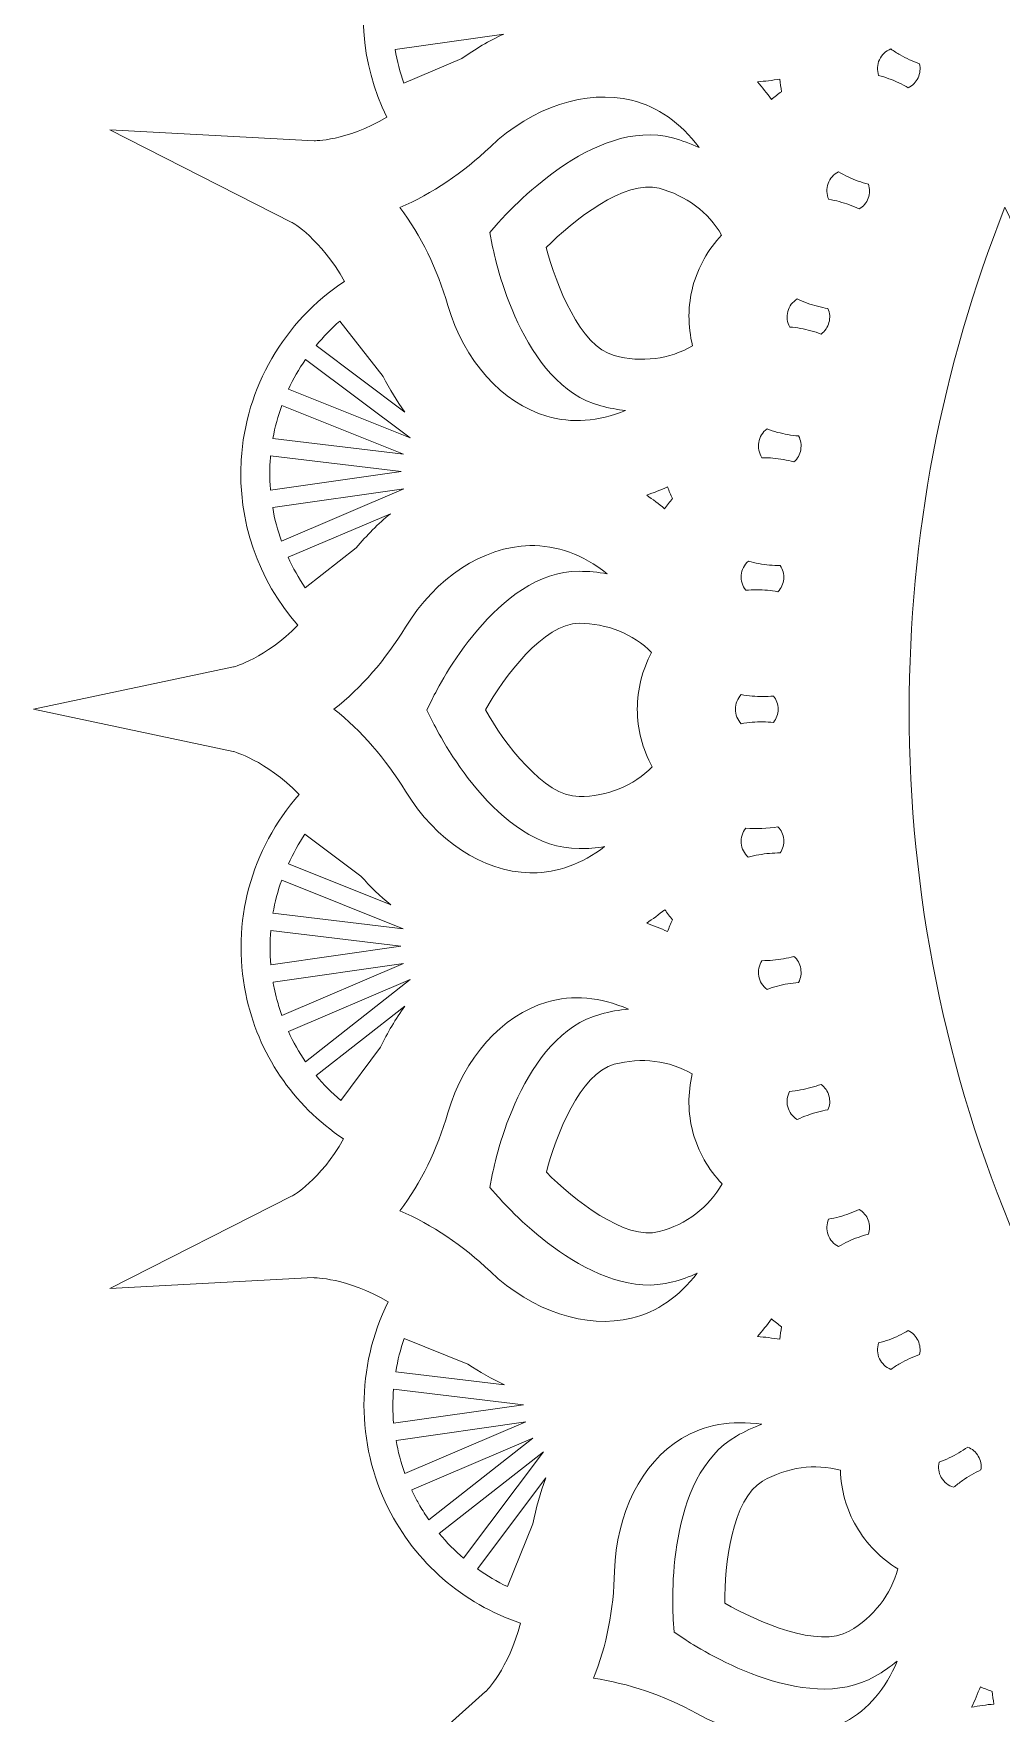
# Model space of a CAD drawing. Header units: millimetres. Extents: x 146 to 1170, y -927 to -143.
# Drawn here: x 145.9 to 226.2, y -818.7 to -679.2 of the extents above; entities that cross this region are included whole.
import ezdxf

# ---------------------------------------------------------------- set-up
doc = ezdxf.new("R2010")
doc.units = ezdxf.units.MM
doc.header["$MEASUREMENT"] = 0
doc.layers.add('Layer 5', color=7, linetype='Continuous')

msp = doc.modelspace()

# ---------------------------------------------------------------- linework, layer by layer
at = {"layer": 'Layer 5', "lineweight": 0}
for points, knots in [([(491.79, -770.75), (496.75, -767.38), (499.79, -762.04), (500.14, -756.07), (500.44, -751.05), (498.79, -746.22), (495.51, -742.43), (498.32, -739.51), (500.93, -738.82), (501.03, -738.79), (501.03, -738.79), (517.64, -735.27), (517.64, -735.27), (517.64, -735.27), (501.07, -731.76), (501.07, -731.76), (501.04, -731.76), (498.34, -731.05), (495.49, -728.1), (499.41, -723.56), (500.97, -717.61), (499.77, -711.75), (498.76, -706.84), (495.93, -702.6), (491.79, -699.79), (493.76, -696.23), (496.15, -694.87), (496.17, -694.86), (496.17, -694.86), (511.3, -687.16), (511.3, -687.16), (511.3, -687.16), (494.39, -688.06), (494.39, -688.06), (494.28, -688.07), (491.53, -688.09), (488.03, -685.95), (490.65, -680.55), (490.62, -674.39), (487.94, -669.03), (485.69, -664.56), (481.87, -661.2), (477.15, -659.55), (478.13, -655.57), (480.09, -653.7), (480.11, -653.68), (480.11, -653.68), (492.73, -642.33), (492.73, -642.33), (492.73, -642.33), (476.63, -647.58), (476.63, -647.58), (476.6, -647.59), (473.9, -648.33), (469.92, -647.17), (471.06, -641.26), (469.44, -635.32), (465.45, -630.83), (462.14, -627.1), (457.58, -624.84), (452.61, -624.47), (452.55, -620.47), (453.88, -618.15), (453.93, -618.06), (453.93, -618.06), (463.19, -603.83), (463.19, -603.83), (463.19, -603.83), (448.99, -613.07), (448.99, -613.07), (448.97, -613.09), (446.55, -614.5), (442.39, -614.42), (441.98, -608.48), (438.8, -603.02), (433.85, -599.76), (429.68, -597.01), (424.69, -596.01), (419.79, -596.93), (418.68, -593.04), (419.43, -590.46), (419.44, -590.44), (419.44, -590.44), (424.7, -574.29), (424.7, -574.29), (424.7, -574.29), (413.37, -586.89), (413.37, -586.89), (413.35, -586.91), (411.38, -588.91), (407.34, -589.9), (405.41, -584.26), (400.91, -579.79), (395.28, -577.92), (390.54, -576.34), (385.47, -576.67), (380.98, -578.83), (378.95, -575.39), (378.96, -572.7), (378.96, -572.68), (378.96, -572.68), (379.86, -555.72), (379.86, -555.72), (379.86, -555.72), (372.19, -570.82), (372.19, -570.82), (372.17, -570.85), (370.78, -573.3), (367.14, -575.29), (363.82, -570.32), (358.31, -567.16), (352.37, -566.81), (347.38, -566.51), (342.57, -568.14), (338.78, -571.39), (335.96, -568.61), (335.28, -566.02), (335.27, -566), (335.27, -566), (331.75, -549.39), (331.75, -549.39), (331.75, -549.39), (328.25, -565.96), (328.25, -565.96), (328.24, -565.99), (327.53, -568.71), (324.54, -571.57), (320.04, -567.62), (313.89, -565.98), (308.05, -567.18), (303.15, -568.19), (298.91, -571.01), (296.1, -575.14), (292.69, -573.2), (291.39, -570.94), (291.34, -570.86), (291.34, -570.86), (283.64, -555.72), (283.64, -555.72), (283.64, -555.72), (284.55, -572.64), (284.55, -572.64), (284.55, -572.67), (284.56, -575.46), (282.43, -579), (277.05, -576.33), (270.68, -576.33), (265.33, -579.01), (260.85, -581.26), (257.49, -585.09), (255.84, -589.82), (252.05, -588.82), (250.23, -586.99), (250.16, -586.92), (250.16, -586.92), (238.81, -574.29), (238.81, -574.29), (238.81, -574.29), (244.06, -590.4), (244.06, -590.4), (244.07, -590.43), (244.81, -593.11), (243.67, -597.07), (237.78, -595.87), (231.61, -597.51), (227.14, -601.49), (223.38, -604.83), (221.12, -609.42), (220.76, -614.42), (220.74, -614.42), (220.73, -614.42), (220.71, -614.42), (216.81, -614.42), (214.56, -613.1), (214.55, -613.09), (214.55, -613.09), (200.32, -603.83), (200.32, -603.83), (200.32, -603.83), (209.55, -618.03), (209.55, -618.03), (209.57, -618.05), (210.97, -620.45), (210.9, -624.54), (204.89, -624.9), (199.36, -628.09), (196.06, -633.1), (193.29, -637.3), (192.3, -642.31), (193.26, -647.27), (189.5, -648.28), (187.02, -647.62), (186.92, -647.59), (186.92, -647.59), (170.77, -642.33), (170.77, -642.33), (170.77, -642.33), (183.37, -653.65), (183.37, -653.65), (183.39, -653.67), (185.35, -655.61), (186.35, -659.56), (180.64, -661.46), (176.11, -665.97), (174.22, -671.67), (172.63, -676.46), (172.97, -681.59), (175.2, -686.12), (171.78, -688.11), (169.17, -688.07), (169.15, -688.06), (169.15, -688.06), (152.21, -687.16), (152.21, -687.16), (152.21, -687.16), (167.31, -694.84), (167.31, -694.84), (167.33, -694.85), (169.71, -696.21), (171.69, -699.74), (166.66, -703.06), (163.46, -708.58), (163.11, -714.58), (162.81, -719.63), (164.48, -724.5), (167.81, -728.3), (165.07, -731.06), (162.58, -731.73), (162.48, -731.76), (162.48, -731.76), (145.87, -735.27), (145.87, -735.27), (145.87, -735.27), (162.44, -738.78), (162.44, -738.78), (162.47, -738.79), (165.11, -739.48), (167.92, -742.35), (163.93, -746.86), (162.27, -753.02), (163.48, -758.9), (164.5, -763.87), (167.39, -768.15), (171.61, -770.96), (169.65, -774.42), (167.36, -775.68), (167.34, -775.69), (167.34, -775.69), (152.21, -783.38), (152.21, -783.38), (152.21, -783.38), (169.12, -782.48), (169.12, -782.48), (169.14, -782.49), (171.86, -782.46), (175.31, -784.5), (172.63, -789.88), (172.63, -796.26), (175.31, -801.61), (177.59, -806.16), (181.49, -809.55), (186.3, -811.17), (185.3, -814.99), (183.42, -816.85), (183.4, -816.86), (183.4, -816.86), (170.78, -828.21), (170.78, -828.21), (170.78, -828.21), (186.88, -822.97), (186.88, -822.97), (186.91, -822.96), (189.5, -822.24), (193.36, -823.31), (192.17, -829.19), (193.82, -835.34), (197.79, -839.81), (201.18, -843.62), (205.84, -845.89), (210.92, -846.2), (210.98, -850.2), (209.63, -852.39), (209.57, -852.48), (209.57, -852.48), (200.32, -866.71), (200.32, -866.71), (200.32, -866.71), (214.52, -857.47), (214.52, -857.47), (214.54, -857.46), (216.82, -856.12), (220.73, -856.12), (220.77, -856.12), (220.81, -856.13), (220.85, -856.13), (221.23, -862.1), (224.42, -867.6), (229.4, -870.89), (233.65, -873.69), (238.73, -874.67), (243.72, -873.66), (244.79, -877.5), (244.08, -880.09), (244.07, -880.11), (244.07, -880.11), (238.81, -896.25), (238.81, -896.25), (238.81, -896.25), (250.14, -883.65), (250.14, -883.65), (250.16, -883.63), (252.04, -881.72), (255.9, -880.71), (257.82, -886.37), (262.32, -890.85), (267.97, -892.73), (272.8, -894.33), (277.97, -893.97), (282.52, -891.7), (284.56, -895.14), (284.55, -897.85), (284.55, -897.87), (284.55, -897.87), (283.65, -914.82), (283.65, -914.82), (283.65, -914.82), (291.32, -899.72), (291.32, -899.72), (291.33, -899.7), (292.67, -897.36), (296.13, -895.39), (299.45, -900.33), (304.95, -903.49), (310.88, -903.84), (315.95, -904.14), (320.85, -902.45), (324.66, -899.09), (327.54, -901.9), (328.23, -904.53), (328.24, -904.54), (328.24, -904.54), (331.76, -921.15), (331.76, -921.15), (331.76, -921.15), (335.26, -904.58), (335.26, -904.58), (335.27, -904.56), (335.95, -901.95), (338.8, -899.14), (343.28, -903.04), (349.4, -904.66), (355.2, -903.47), (360.18, -902.44), (364.47, -899.55), (367.28, -895.32), (370.85, -897.29), (372.16, -899.67), (372.17, -899.69), (372.17, -899.69), (379.87, -914.82), (379.87, -914.82), (379.87, -914.82), (378.96, -897.91), (378.96, -897.91), (378.96, -897.88), (378.95, -895.17), (380.98, -891.72), (386.39, -894.35), (392.55, -894.32), (397.91, -891.64), (402.45, -889.36), (405.83, -885.47), (407.46, -880.67), (411.38, -881.65), (413.27, -883.55), (413.35, -883.62), (413.35, -883.62), (424.7, -896.25), (424.7, -896.25), (424.7, -896.25), (419.45, -880.15), (419.45, -880.15), (419.44, -880.12), (418.72, -877.49), (419.8, -873.62), (425.7, -874.75), (431.63, -873.13), (436.11, -869.15), (439.9, -865.79), (442.16, -861.17), (442.49, -856.12), (446.54, -856.06), (448.87, -857.4), (448.96, -857.45), (448.96, -857.45), (463.19, -866.71), (463.19, -866.71), (463.19, -866.71), (453.96, -852.51), (453.96, -852.51), (453.94, -852.49), (452.56, -850.13), (452.61, -846.09), (458.59, -845.65), (463.9, -842.54), (467.19, -837.55), (469.97, -833.33), (470.96, -828.28), (469.98, -823.33), (473.95, -822.16), (476.49, -822.92), (476.59, -822.95), (476.59, -822.95), (492.74, -828.21), (492.74, -828.21), (492.74, -828.21), (480.14, -816.89), (480.14, -816.89), (480.12, -816.87), (478.16, -814.92), (477.16, -811), (482.82, -809.02), (487.14, -804.65), (489.03, -798.98), (490.61, -794.21), (490.28, -789.11), (488.07, -784.57), (491.61, -782.42), (494.33, -782.47), (494.35, -782.48), (494.35, -782.48), (511.3, -783.38), (511.3, -783.38), (511.3, -783.38), (496.21, -775.7), (496.21, -775.7), (496.18, -775.69), (493.77, -774.31), (491.79, -770.75)], [0, 0, 0, 0, 1, 1, 1, 2, 2, 2, 3, 3, 3, 4, 4, 4, 5, 5, 5, 6, 6, 6, 7, 7, 7, 8, 8, 8, 9, 9, 9, 10, 10, 10, 11, 11, 11, 12, 12, 12, 13, 13, 13, 14, 14, 14, 15, 15, 15, 16, 16, 16, 17, 17, 17, 18, 18, 18, 19, 19, 19, 20, 20, 20, 21, 21, 21, 22, 22, 22, 23, 23, 23, 24, 24, 24, 25, 25, 25, 26, 26, 26, 27, 27, 27, 28, 28, 28, 29, 29, 29, 30, 30, 30, 31, 31, 31, 32, 32, 32, 33, 33, 33, 34, 34, 34, 35, 35, 35, 36, 36, 36, 37, 37, 37, 38, 38, 38, 39, 39, 39, 40, 40, 40, 41, 41, 41, 42, 42, 42, 43, 43, 43, 44, 44, 44, 45, 45, 45, 46, 46, 46, 47, 47, 47, 48, 48, 48, 49, 49, 49, 50, 50, 50, 51, 51, 51, 52, 52, 52, 53, 53, 53, 54, 54, 54, 55, 55, 55, 56, 56, 56, 57, 57, 57, 58, 58, 58, 59, 59, 59, 60, 60, 60, 61, 61, 61, 62, 62, 62, 63, 63, 63, 64, 64, 64, 65, 65, 65, 66, 66, 66, 67, 67, 67, 68, 68, 68, 69, 69, 69, 70, 70, 70, 71, 71, 71, 72, 72, 72, 73, 73, 73, 74, 74, 74, 75, 75, 75, 76, 76, 76, 77, 77, 77, 78, 78, 78, 79, 79, 79, 80, 80, 80, 81, 81, 81, 82, 82, 82, 83, 83, 83, 84, 84, 84, 85, 85, 85, 86, 86, 86, 87, 87, 87, 88, 88, 88, 89, 89, 89, 90, 90, 90, 91, 91, 91, 92, 92, 92, 93, 93, 93, 94, 94, 94, 95, 95, 95, 96, 96, 96, 97, 97, 97, 98, 98, 98, 99, 99, 99, 100, 100, 100, 101, 101, 101, 102, 102, 102, 103, 103, 103, 104, 104, 104, 105, 105, 105, 106, 106, 106, 107, 107, 107, 108, 108, 108, 109, 109, 109, 110, 110, 110, 111, 111, 111, 112, 112, 112, 113, 113, 113, 114, 114, 114, 115, 115, 115, 116, 116, 116, 117, 117, 117, 118, 118, 118, 119, 119, 119, 120, 120, 120, 121, 121, 121, 122, 122, 122, 123, 123, 123, 124, 124, 124, 125, 125, 125, 126, 126, 126, 127, 127, 127, 128, 128, 128, 129, 129, 129, 130, 130, 130, 131, 131, 131, 132, 132, 132, 133, 133, 133, 134, 134, 134, 135, 135, 135, 136, 136, 136, 137, 137, 137, 138, 138, 138, 139, 139, 139, 140, 140, 140, 141, 141, 141, 142, 142, 142, 143, 143, 143, 144, 144, 144, 145, 145, 145, 146, 146, 146, 146]), ([(184.91, -679.2), (183.69, -679.77), (182.52, -680.45), (181.41, -681.24), (181.41, -681.24), (176.62, -683.29), (176.62, -683.29), (176.29, -682.38), (176.05, -681.44), (175.88, -680.49), (175.88, -680.49), (184.91, -679.2), (184.91, -679.2)], [0, 0, 0, 0, 1, 1, 1, 2, 2, 2, 3, 3, 3, 4, 4, 4, 4]), ([(219.3, -682.83), (219.13, -683.2), (218.85, -683.49), (218.49, -683.67), (217.98, -683.37), (217.44, -683.11), (216.88, -682.91), (216.61, -682.81), (216.32, -682.72), (216.02, -682.64), (215.88, -682.21), (215.9, -681.74), (216.09, -681.34), (216.28, -680.92), (216.62, -680.61), (217.04, -680.44), (217.29, -680.62), (217.55, -680.78), (217.81, -680.93), (218.32, -681.23), (218.86, -681.48), (219.42, -681.68), (219.51, -682.07), (219.47, -682.47), (219.3, -682.83)], [0, 0, 0, 0, 1, 1, 1, 2, 2, 2, 3, 3, 3, 4, 4, 4, 5, 5, 5, 6, 6, 6, 7, 7, 7, 8, 8, 8, 8]), ([(207.12, -684.63), (206.75, -684.12), (206.37, -683.63), (205.97, -683.17), (206.58, -683.12), (207.2, -683.05), (207.82, -682.95), (207.85, -683.3), (207.9, -683.65), (207.97, -683.99), (207.67, -684.19), (207.39, -684.4), (207.12, -684.63)], [0, 0, 0, 0, 1, 1, 1, 2, 2, 2, 3, 3, 3, 4, 4, 4, 4]), ([(183.79, -688.56), (187.26, -685.26), (191.75, -683.78), (195.52, -684.7), (197.7, -685.24), (199.58, -686.56), (201.12, -688.63), (200.42, -688.31), (199.68, -688.04), (198.92, -687.83), (192.36, -686.07), (185.23, -693.99), (184.44, -694.89), (184.44, -694.89), (183.75, -695.69), (183.75, -695.69), (183.75, -695.69), (183.95, -696.73), (183.95, -696.73), (184.18, -697.91), (186.4, -708.33), (192.96, -710.08), (193.64, -710.26), (194.33, -710.39), (195.02, -710.47), (192.74, -711.39), (190.55, -711.55), (188.48, -710.94), (184.76, -709.86), (181.61, -706.33), (180.26, -701.74), (179.37, -698.68), (178.03, -695.95), (176.28, -693.61), (178.96, -692.46), (181.49, -690.76), (183.79, -688.56)], [0, 0, 0, 0, 1, 1, 1, 2, 2, 2, 3, 3, 3, 4, 4, 4, 5, 5, 5, 6, 6, 6, 7, 7, 7, 8, 8, 8, 9, 9, 9, 10, 10, 10, 11, 11, 11, 12, 12, 12, 12]), ([(200.58, -705.09), (198.69, -706.21), (196.33, -706.51), (194.08, -705.91), (191.25, -705.15), (189.22, -699.98), (188.43, -696.94), (190.63, -694.71), (194.97, -691.25), (197.8, -692.01), (200.02, -692.6), (201.9, -694.02), (202.99, -695.9), (201.86, -697.1), (201.04, -698.56), (200.61, -700.13), (200.18, -701.75), (200.17, -703.46), (200.58, -705.09)], [0, 0, 0, 0, 1, 1, 1, 2, 2, 2, 3, 3, 3, 4, 4, 4, 5, 5, 5, 6, 6, 6, 6]), ([(215.16, -692.83), (215.02, -693.21), (214.76, -693.53), (214.42, -693.73), (213.89, -693.48), (213.33, -693.27), (212.76, -693.12), (212.47, -693.04), (212.17, -692.98), (211.88, -692.93), (211.69, -692.51), (211.68, -692.04), (211.83, -691.62), (211.83, -691.62), (211.83, -691.62), (211.83, -691.62), (211.98, -691.19), (212.29, -690.85), (212.7, -690.65), (212.96, -690.8), (213.23, -690.95), (213.5, -691.07), (214.04, -691.32), (214.6, -691.53), (215.18, -691.68), (215.3, -692.05), (215.3, -692.46), (215.16, -692.83)], [0, 0, 0, 0, 1, 1, 1, 2, 2, 2, 3, 3, 3, 4, 4, 4, 5, 5, 5, 6, 6, 6, 7, 7, 7, 8, 8, 8, 9, 9, 9, 9]), ([(231.79, -713.1), (232.07, -716.09), (232.29, -718.64), (232.48, -720.89), (233.37, -731.5), (233.71, -735.46), (236.78, -741.95), (240.77, -750.39), (247.22, -753.96), (251.92, -755.47), (252.83, -755.76), (253.76, -756.01), (254.7, -756.2), (251, -756.93), (246.11, -758.7), (241.6, -762.9), (235.74, -768.37), (232.2, -776.51), (231.07, -787.11), (229.74, -784.53), (228.53, -781.94), (227.45, -779.39), (221.55, -765.44), (218.56, -750.62), (218.56, -735.34), (218.56, -720.92), (221.23, -706.88), (226.51, -693.59), (227.97, -696.52), (230.89, -703.4), (231.79, -713.1)], [0, 0, 0, 0, 1, 1, 1, 2, 2, 2, 3, 3, 3, 4, 4, 4, 5, 5, 5, 6, 6, 6, 7, 7, 7, 8, 8, 8, 9, 9, 9, 10, 10, 10, 10]), ([(211.9, -703.16), (211.8, -703.55), (211.57, -703.88), (211.25, -704.12), (210.69, -703.91), (210.12, -703.75), (209.54, -703.65), (209.24, -703.6), (208.94, -703.56), (208.64, -703.54), (208.42, -703.14), (208.37, -702.67), (208.48, -702.24), (208.6, -701.81), (208.88, -701.44), (209.27, -701.2), (209.54, -701.33), (209.82, -701.45), (210.1, -701.55), (210.66, -701.75), (211.23, -701.9), (211.82, -702), (211.98, -702.37), (212.01, -702.77), (211.9, -703.16)], [0, 0, 0, 0, 1, 1, 1, 2, 2, 2, 3, 3, 3, 4, 4, 4, 5, 5, 5, 6, 6, 6, 7, 7, 7, 8, 8, 8, 8]), ([(171.29, -703.05), (171.29, -703.05), (174.9, -707.65), (174.9, -707.65), (175.42, -708.69), (176.02, -709.67), (176.68, -710.6), (176.68, -710.6), (169.32, -705.08), (169.32, -705.08), (169.93, -704.34), (170.59, -703.66), (171.29, -703.05)], [0, 0, 0, 0, 1, 1, 1, 2, 2, 2, 3, 3, 3, 4, 4, 4, 4]), ([(167.02, -708.7), (167.42, -707.85), (167.89, -707.03), (168.44, -706.24), (168.44, -706.24), (177.12, -712.75), (177.12, -712.75), (177.12, -712.75), (167.02, -708.7), (167.02, -708.7)], [0, 0, 0, 0, 1, 1, 1, 2, 2, 2, 3, 3, 3, 3]), ([(165.74, -712.79), (165.91, -711.84), (166.16, -710.92), (166.47, -710.04), (166.47, -710.04), (176.58, -714.1), (176.58, -714.1), (176.58, -714.1), (165.74, -712.79), (165.74, -712.79)], [0, 0, 0, 0, 1, 1, 1, 2, 2, 2, 3, 3, 3, 3]), ([(209.56, -713.72), (209.49, -714.12), (209.29, -714.48), (208.99, -714.74), (208.42, -714.58), (207.83, -714.48), (207.24, -714.42), (206.98, -714.4), (206.7, -714.39), (206.43, -714.39), (206.4, -714.39), (206.37, -714.39), (206.34, -714.39), (206.09, -714.01), (205.99, -713.55), (206.07, -713.11), (206.15, -712.66), (206.39, -712.27), (206.76, -712), (207.04, -712.11), (207.34, -712.2), (207.63, -712.28), (208.2, -712.43), (208.79, -712.53), (209.38, -712.58), (209.56, -712.93), (209.63, -713.33), (209.56, -713.72)], [0, 0, 0, 0, 1, 1, 1, 2, 2, 2, 3, 3, 3, 4, 4, 4, 5, 5, 5, 6, 6, 6, 7, 7, 7, 8, 8, 8, 9, 9, 9, 9]), ([(165.48, -715.73), (165.48, -715.39), (165.49, -715.05), (165.51, -714.72), (165.52, -714.55), (165.54, -714.39), (165.55, -714.23), (165.55, -714.23), (176.4, -715.54), (176.4, -715.54), (176.4, -715.54), (165.54, -717.09), (165.54, -717.09), (165.5, -716.63), (165.48, -716.17), (165.48, -715.73)], [0, 0, 0, 0, 1, 1, 1, 2, 2, 2, 3, 3, 3, 4, 4, 4, 5, 5, 5, 5]), ([(176.61, -716.98), (176.61, -716.98), (166.45, -721.32), (166.45, -721.32), (166.13, -720.42), (165.88, -719.49), (165.72, -718.53), (165.72, -718.53), (176.61, -716.98), (176.61, -716.98)], [0, 0, 0, 0, 1, 1, 1, 2, 2, 2, 3, 3, 3, 3]), ([(196.77, -717.5), (197.35, -717.3), (197.93, -717.07), (198.5, -716.81), (198.62, -717.14), (198.76, -717.47), (198.92, -717.78), (198.68, -718.05), (198.47, -718.33), (198.26, -718.62), (197.78, -718.22), (197.28, -717.84), (196.77, -717.5)], [0, 0, 0, 0, 1, 1, 1, 2, 2, 2, 3, 3, 3, 4, 4, 4, 4]), ([(175.49, -719.04), (174.47, -719.88), (173.53, -720.83), (172.66, -721.87), (172.66, -721.87), (168.43, -725.18), (168.43, -725.18), (167.88, -724.38), (167.4, -723.54), (167, -722.66), (167, -722.66), (175.49, -719.04), (175.49, -719.04)], [0, 0, 0, 0, 1, 1, 1, 2, 2, 2, 3, 3, 3, 4, 4, 4, 4]), ([(170.8, -735.27), (173.09, -733.47), (175.09, -731.17), (176.75, -728.45), (179.24, -724.36), (183.19, -721.77), (187.07, -721.69), (189.31, -721.64), (191.47, -722.42), (193.49, -724.02), (192.73, -723.89), (191.94, -723.82), (191.15, -723.82), (184.35, -723.82), (179.52, -733.3), (178.99, -734.39), (178.99, -734.39), (178.53, -735.34), (178.53, -735.34), (178.53, -735.34), (178.99, -736.28), (178.99, -736.28), (179.52, -737.37), (184.35, -746.85), (191.15, -746.85), (191.87, -746.85), (192.58, -746.8), (193.28, -746.68), (191.37, -748.13), (189.36, -748.86), (187.29, -748.86), (187.26, -748.86), (187.23, -748.85), (187.2, -748.85), (187.18, -748.85), (187.16, -748.85), (187.14, -748.86), (187.14, -748.86), (187.07, -748.86), (187.07, -748.86), (183.19, -748.77), (179.24, -746.18), (176.75, -742.09), (175.09, -739.37), (173.09, -737.08), (170.8, -735.27)], [0, 0, 0, 0, 1, 1, 1, 2, 2, 2, 3, 3, 3, 4, 4, 4, 5, 5, 5, 6, 6, 6, 7, 7, 7, 8, 8, 8, 9, 9, 9, 10, 10, 10, 11, 11, 11, 12, 12, 12, 13, 13, 13, 14, 14, 14, 15, 15, 15, 15]), ([(206.09, -723.18), (206.68, -723.29), (207.27, -723.35), (207.86, -723.34), (208.08, -723.66), (208.18, -724.06), (208.15, -724.46), (208.11, -724.86), (207.94, -725.23), (207.67, -725.52), (207.08, -725.41), (206.49, -725.36), (205.9, -725.36), (205.61, -725.36), (205.3, -725.37), (204.99, -725.4), (204.71, -725.04), (204.58, -724.6), (204.62, -724.15), (204.66, -723.7), (204.87, -723.29), (205.21, -722.98), (205.5, -723.06), (205.8, -723.13), (206.09, -723.18)], [0, 0, 0, 0, 1, 1, 1, 2, 2, 2, 3, 3, 3, 4, 4, 4, 5, 5, 5, 6, 6, 6, 7, 7, 7, 8, 8, 8, 8]), ([(195.99, -735.27), (195.99, -736.94), (196.42, -738.59), (197.23, -740.05), (195.69, -741.63), (193.49, -742.53), (191.15, -742.53), (188.23, -742.53), (184.93, -738.07), (183.38, -735.33), (184.92, -732.6), (188.22, -728.14), (191.15, -728.14), (193.46, -728.14), (195.65, -729.02), (197.18, -730.57), (196.4, -732.02), (195.99, -733.64), (195.99, -735.27)], [0, 0, 0, 0, 1, 1, 1, 2, 2, 2, 3, 3, 3, 4, 4, 4, 5, 5, 5, 6, 6, 6, 6]), ([(205.52, -734.18), (206.1, -734.23), (206.7, -734.23), (207.29, -734.18), (207.54, -734.48), (207.68, -734.87), (207.68, -735.27), (207.68, -735.68), (207.54, -736.06), (207.29, -736.37), (206.7, -736.31), (206.1, -736.31), (205.52, -736.36), (205.22, -736.39), (204.92, -736.43), (204.62, -736.48), (204.31, -736.15), (204.13, -735.72), (204.13, -735.27), (204.13, -734.83), (204.31, -734.39), (204.62, -734.06), (204.92, -734.12), (205.22, -734.16), (205.52, -734.18)], [0, 0, 0, 0, 1, 1, 1, 2, 2, 2, 3, 3, 3, 4, 4, 4, 5, 5, 5, 6, 6, 6, 7, 7, 7, 8, 8, 8, 8]), ([(175.52, -751.53), (175.52, -751.53), (167.02, -748.12), (167.02, -748.12), (167.42, -747.25), (167.88, -746.42), (168.4, -745.65), (168.4, -745.65), (173.04, -749.13), (173.04, -749.13), (173.81, -750), (174.64, -750.8), (175.52, -751.53)], [0, 0, 0, 0, 1, 1, 1, 2, 2, 2, 3, 3, 3, 4, 4, 4, 4]), ([(204.99, -745.14), (205.89, -745.23), (206.79, -745.19), (207.67, -745.03), (207.95, -745.31), (208.11, -745.68), (208.15, -746.09), (208.18, -746.49), (208.08, -746.88), (207.86, -747.21), (207.26, -747.21), (206.67, -747.26), (206.09, -747.36), (205.8, -747.41), (205.5, -747.48), (205.2, -747.56), (204.86, -747.26), (204.66, -746.85), (204.62, -746.39), (204.58, -745.94), (204.71, -745.5), (204.99, -745.14)], [0, 0, 0, 0, 1, 1, 1, 2, 2, 2, 3, 3, 3, 4, 4, 4, 5, 5, 5, 6, 6, 6, 7, 7, 7, 7]), ([(176.54, -753.51), (176.54, -753.51), (165.74, -752.21), (165.74, -752.21), (165.9, -751.29), (166.15, -750.37), (166.47, -749.46), (166.47, -749.46), (176.54, -753.51), (176.54, -753.51)], [0, 0, 0, 0, 1, 1, 1, 2, 2, 2, 3, 3, 3, 3]), ([(198.27, -751.92), (198.47, -752.21), (198.69, -752.49), (198.92, -752.76), (198.76, -753.07), (198.62, -753.4), (198.5, -753.74), (197.93, -753.48), (197.35, -753.24), (196.77, -753.04), (197.28, -752.7), (197.78, -752.32), (198.27, -751.92)], [0, 0, 0, 0, 1, 1, 1, 2, 2, 2, 3, 3, 3, 4, 4, 4, 4]), ([(176.37, -754.95), (176.37, -754.95), (165.57, -756.49), (165.57, -756.49), (165.48, -755.53), (165.48, -754.58), (165.56, -753.65), (165.56, -753.65), (176.37, -754.95), (176.37, -754.95)], [0, 0, 0, 0, 1, 1, 1, 2, 2, 2, 3, 3, 3, 3]), ([(206.34, -756.16), (206.64, -756.15), (206.94, -756.15), (207.25, -756.12), (207.83, -756.07), (208.42, -755.96), (208.99, -755.8), (209.29, -756.06), (209.49, -756.42), (209.56, -756.82), (209.63, -757.21), (209.56, -757.62), (209.38, -757.97), (208.78, -758.01), (208.19, -758.11), (207.62, -758.27), (207.34, -758.34), (207.05, -758.43), (206.76, -758.54), (206.4, -758.27), (206.15, -757.87), (206.07, -757.43), (205.99, -757), (206.09, -756.54), (206.34, -756.16)], [0, 0, 0, 0, 1, 1, 1, 2, 2, 2, 3, 3, 3, 4, 4, 4, 5, 5, 5, 6, 6, 6, 7, 7, 7, 8, 8, 8, 8]), ([(176.57, -756.39), (176.57, -756.39), (166.48, -760.7), (166.48, -760.7), (166.32, -760.26), (166.19, -759.82), (166.07, -759.39), (165.99, -759.07), (165.91, -758.74), (165.84, -758.41), (165.81, -758.25), (165.78, -758.09), (165.75, -757.93), (165.75, -757.93), (176.57, -756.39), (176.57, -756.39)], [0, 0, 0, 0, 1, 1, 1, 2, 2, 2, 3, 3, 3, 4, 4, 4, 5, 5, 5, 5]), ([(177.14, -757.72), (177.14, -757.72), (168.45, -764.55), (168.45, -764.55), (167.91, -763.76), (167.43, -762.92), (167.03, -762.04), (167.03, -762.04), (177.14, -757.72), (177.14, -757.72)], [0, 0, 0, 0, 1, 1, 1, 2, 2, 2, 3, 3, 3, 3]), ([(169.33, -765.7), (169.33, -765.7), (176.69, -759.93), (176.69, -759.93), (175.92, -761), (175.25, -762.14), (174.68, -763.35), (174.68, -763.35), (171.37, -767.76), (171.37, -767.76), (170.63, -767.14), (169.94, -766.44), (169.33, -765.7)], [0, 0, 0, 0, 1, 1, 1, 2, 2, 2, 3, 3, 3, 4, 4, 4, 4]), ([(180.26, -768.8), (181.61, -764.21), (184.76, -760.68), (188.48, -759.6), (190.63, -758.97), (192.9, -759.17), (195.26, -760.18), (194.49, -760.25), (193.72, -760.38), (192.96, -760.59), (186.4, -762.35), (184.18, -772.76), (183.95, -773.94), (183.95, -773.94), (183.75, -774.98), (183.75, -774.98), (183.75, -774.98), (184.45, -775.78), (184.45, -775.78), (185.24, -776.68), (192.36, -784.59), (198.93, -782.84), (199.63, -782.65), (200.32, -782.4), (200.97, -782.11), (199.46, -784.07), (197.62, -785.32), (195.52, -785.84), (191.75, -786.76), (187.26, -785.28), (183.79, -781.98), (181.49, -779.78), (178.96, -778.08), (176.28, -776.93), (178.03, -774.59), (179.37, -771.86), (180.26, -768.8)], [0, 0, 0, 0, 1, 1, 1, 2, 2, 2, 3, 3, 3, 4, 4, 4, 5, 5, 5, 6, 6, 6, 7, 7, 7, 8, 8, 8, 9, 9, 9, 10, 10, 10, 11, 11, 11, 12, 12, 12, 12]), ([(200.61, -770.41), (201.04, -772.01), (201.88, -773.49), (203.03, -774.69), (201.96, -776.62), (200.06, -778.06), (197.81, -778.66), (194.98, -779.42), (190.64, -775.96), (188.44, -773.72), (189.22, -770.69), (191.25, -765.52), (194.08, -764.76), (196.32, -764.16), (198.66, -764.45), (200.55, -765.56), (200.17, -767.15), (200.19, -768.82), (200.61, -770.41)], [0, 0, 0, 0, 1, 1, 1, 2, 2, 2, 3, 3, 3, 4, 4, 4, 5, 5, 5, 6, 6, 6, 6]), ([(208.63, -767.01), (208.93, -766.98), (209.24, -766.94), (209.54, -766.89), (210.12, -766.79), (210.69, -766.63), (211.25, -766.43), (211.57, -766.66), (211.8, -767), (211.9, -767.39), (212.01, -767.78), (211.98, -768.18), (211.82, -768.54), (211.23, -768.64), (210.65, -768.8), (210.1, -769), (209.82, -769.1), (209.54, -769.22), (209.27, -769.35), (208.88, -769.11), (208.6, -768.73), (208.48, -768.3), (208.36, -767.86), (208.42, -767.41), (208.63, -767.01)], [0, 0, 0, 0, 1, 1, 1, 2, 2, 2, 3, 3, 3, 4, 4, 4, 5, 5, 5, 6, 6, 6, 7, 7, 7, 8, 8, 8, 8]), ([(212.7, -779.89), (212.3, -779.69), (211.98, -779.34), (211.83, -778.92), (211.68, -778.5), (211.69, -778.03), (211.87, -777.62), (212.17, -777.57), (212.47, -777.5), (212.76, -777.42), (213.33, -777.27), (213.89, -777.06), (214.42, -776.81), (214.76, -777.02), (215.02, -777.33), (215.16, -777.71), (215.3, -778.09), (215.3, -778.5), (215.17, -778.87), (214.6, -779.02), (214.04, -779.22), (213.5, -779.47), (213.23, -779.6), (212.97, -779.74), (212.7, -779.89)], [0, 0, 0, 0, 1, 1, 1, 2, 2, 2, 3, 3, 3, 4, 4, 4, 5, 5, 5, 6, 6, 6, 7, 7, 7, 8, 8, 8, 8]), ([(207.97, -786.55), (207.9, -786.89), (207.85, -787.24), (207.82, -787.6), (207.2, -787.49), (206.58, -787.42), (205.97, -787.37), (206.37, -786.91), (206.76, -786.42), (207.12, -785.91), (207.39, -786.13), (207.68, -786.35), (207.97, -786.55)], [0, 0, 0, 0, 1, 1, 1, 2, 2, 2, 3, 3, 3, 4, 4, 4, 4]), ([(181.93, -789.66), (182.9, -790.31), (183.91, -790.89), (184.96, -791.37), (184.96, -791.37), (175.94, -790.29), (175.94, -790.29), (176.1, -789.34), (176.33, -788.42), (176.64, -787.54), (176.64, -787.54), (181.93, -789.66), (181.93, -789.66)], [0, 0, 0, 0, 1, 1, 1, 2, 2, 2, 3, 3, 3, 4, 4, 4, 4]), ([(217.05, -790.1), (216.62, -789.93), (216.28, -789.61), (216.09, -789.21), (215.9, -788.8), (215.88, -788.34), (216.02, -787.9), (216.32, -787.83), (216.61, -787.74), (216.89, -787.63), (217.44, -787.43), (217.98, -787.18), (218.49, -786.88), (218.84, -787.05), (219.13, -787.34), (219.3, -787.71), (219.47, -788.08), (219.51, -788.48), (219.42, -788.87), (218.86, -789.06), (218.32, -789.31), (217.81, -789.61), (217.55, -789.76), (217.29, -789.92), (217.05, -790.1)], [0, 0, 0, 0, 1, 1, 1, 2, 2, 2, 3, 3, 3, 4, 4, 4, 5, 5, 5, 6, 6, 6, 7, 7, 7, 8, 8, 8, 8]), ([(186.53, -793.03), (186.53, -793.03), (175.76, -794.56), (175.76, -794.56), (175.68, -793.64), (175.68, -792.68), (175.76, -791.73), (175.76, -791.73), (186.53, -793.03), (186.53, -793.03)], [0, 0, 0, 0, 1, 1, 1, 2, 2, 2, 3, 3, 3, 3]), ([(186.74, -794.46), (186.74, -794.46), (176.7, -798.75), (176.7, -798.75), (176.37, -797.85), (176.12, -796.92), (175.96, -796), (175.96, -796), (186.74, -794.46), (186.74, -794.46)], [0, 0, 0, 0, 1, 1, 1, 2, 2, 2, 3, 3, 3, 3]), ([(213.25, -819.38), (213.25, -819.38), (213.25, -819.38), (213.25, -819.38), (209.85, -821.24), (205.12, -820.98), (200.92, -818.68), (198.13, -817.15), (195.25, -816.17), (192.36, -815.75), (193.44, -813.04), (194.03, -810.06), (194.1, -806.87), (194.22, -802.08), (196.35, -797.86), (199.66, -795.85), (201.56, -794.7), (203.8, -794.3), (206.33, -794.65), (205.61, -794.92), (204.9, -795.25), (204.23, -795.63), (198.35, -799.03), (198.9, -809.67), (198.98, -810.87), (198.98, -810.87), (199.06, -811.92), (199.06, -811.92), (199.06, -811.92), (199.93, -812.51), (199.93, -812.51), (200.93, -813.18), (209.87, -818.98), (215.75, -815.58), (216.39, -815.21), (217, -814.79), (217.57, -814.32), (216.61, -816.63), (215.16, -818.33), (213.25, -819.38)], [0, 0, 0, 0, 1, 1, 1, 2, 2, 2, 3, 3, 3, 4, 4, 4, 5, 5, 5, 6, 6, 6, 7, 7, 7, 8, 8, 8, 9, 9, 9, 10, 10, 10, 11, 11, 11, 12, 12, 12, 13, 13, 13, 13]), ([(187.31, -795.8), (187.31, -795.8), (178.68, -802.58), (178.68, -802.58), (178.41, -802.19), (178.17, -801.81), (177.94, -801.42), (177.78, -801.13), (177.62, -800.83), (177.46, -800.53), (177.39, -800.39), (177.32, -800.24), (177.26, -800.09), (177.26, -800.09), (187.31, -795.8), (187.31, -795.8)], [0, 0, 0, 0, 1, 1, 1, 2, 2, 2, 3, 3, 3, 4, 4, 4, 5, 5, 5, 5]), ([(179.55, -803.73), (179.55, -803.73), (188.2, -796.94), (188.2, -796.94), (188.2, -796.94), (181.57, -805.78), (181.57, -805.78), (180.85, -805.17), (180.17, -804.48), (179.55, -803.73)], [0, 0, 0, 0, 1, 1, 1, 2, 2, 2, 3, 3, 3, 3]), ([(213.59, -811.84), (211.06, -813.3), (205.96, -811.09), (203.25, -809.5), (203.23, -806.36), (203.85, -800.84), (206.39, -799.38), (208.4, -798.22), (210.74, -797.89), (212.86, -798.48), (212.9, -800.12), (213.35, -801.73), (214.18, -803.15), (215.01, -804.59), (216.19, -805.8), (217.61, -806.66), (217.06, -808.79), (215.61, -810.68), (213.59, -811.84)], [0, 0, 0, 0, 1, 1, 1, 2, 2, 2, 3, 3, 3, 4, 4, 4, 5, 5, 5, 6, 6, 6, 6]), ([(224.52, -798.45), (223.98, -798.7), (223.46, -799), (222.98, -799.33), (222.73, -799.51), (222.49, -799.69), (222.25, -799.89), (221.82, -799.76), (221.46, -799.48), (221.23, -799.08), (221, -798.69), (220.94, -798.23), (221.04, -797.79), (221.33, -797.69), (221.61, -797.57), (221.89, -797.45), (222.42, -797.2), (222.93, -796.9), (223.42, -796.55), (223.79, -796.7), (224.1, -796.96), (224.3, -797.31), (224.5, -797.66), (224.58, -798.06), (224.52, -798.45)], [0, 0, 0, 0, 1, 1, 1, 2, 2, 2, 3, 3, 3, 4, 4, 4, 5, 5, 5, 6, 6, 6, 7, 7, 7, 8, 8, 8, 8]), ([(182.72, -806.67), (182.72, -806.67), (188.4, -799.11), (188.4, -799.11), (187.93, -800.33), (187.57, -801.61), (187.32, -802.92), (187.32, -802.92), (185.22, -808.14), (185.22, -808.14), (184.35, -807.72), (183.51, -807.23), (182.72, -806.67)], [0, 0, 0, 0, 1, 1, 1, 2, 2, 2, 3, 3, 3, 4, 4, 4, 4]), ([(225.59, -817.89), (224.96, -817.95), (224.34, -818.04), (223.74, -818.16), (224, -817.61), (224.25, -817.03), (224.47, -816.45), (224.79, -816.6), (225.12, -816.73), (225.46, -816.84), (225.48, -817.19), (225.53, -817.54), (225.59, -817.89)], [0, 0, 0, 0, 1, 1, 1, 2, 2, 2, 3, 3, 3, 4, 4, 4, 4])]:
    msp.add_open_spline(points, degree=3, knots=knots, dxfattribs=at)

doc.saveas('drawing.dxf')
